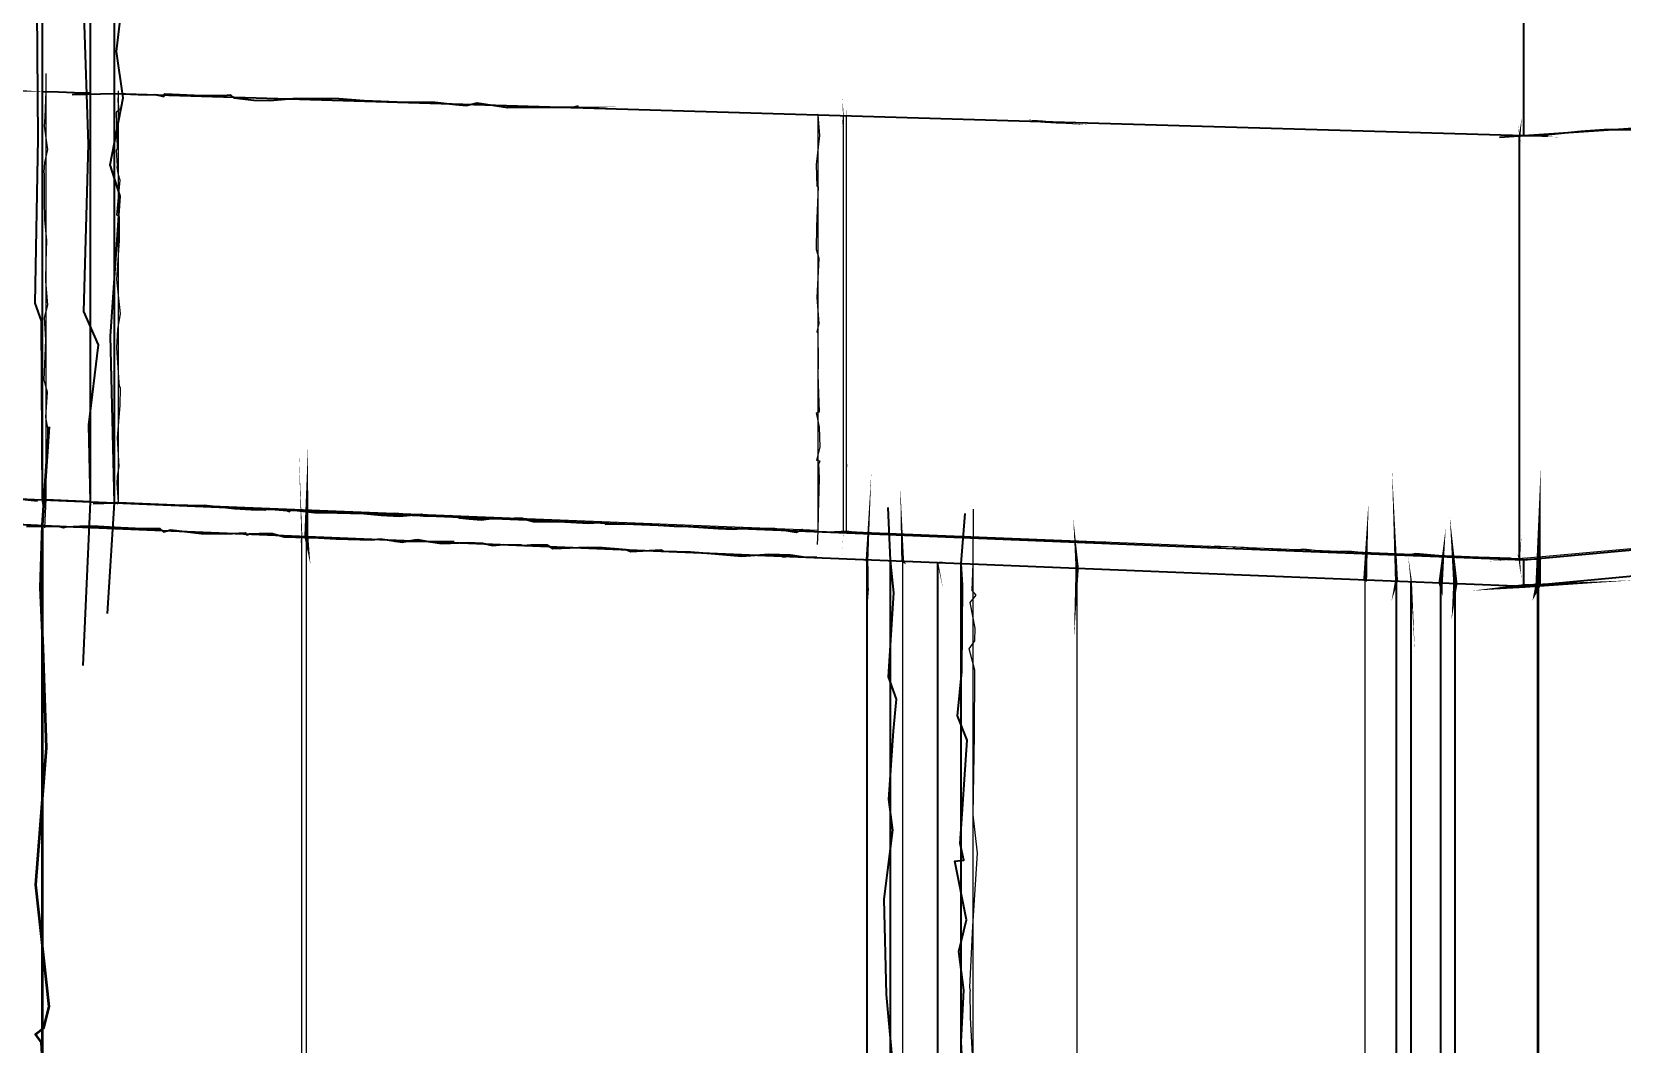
# Model space of a CAD drawing. Header units: inches. Extents: x -877 to 882, y -418 to 410.
# Drawn here: x 281.3 to 439.7, y -305.7 to -204.8 of the extents above; entities that cross this region are included whole.
import ezdxf

# ---------------------------------------------------------------- set-up
doc = ezdxf.new("R2010")
doc.units = ezdxf.units.IN
doc.header["$LTSCALE"] = 0.5
doc.header["$MEASUREMENT"] = 0
doc.layers.get('0').update_dxf_attribs({"lineweight": 18})
for name, color, linetype, lineweight in [('A-Glaz-Curt', 52, 'Continuous', 35), ('A-Glaz-Curt-Unit', 51, 'Continuous', 25), ('A-Wall', 113, 'Continuous', 35)]:
    doc.layers.add(name, color=color, linetype=linetype, lineweight=lineweight)

# ---------------------------------------------------------------- blocks, each defined once
blk = doc.blocks.new('*U12')
at = {"color": 7, "linetype": 'Continuous', "lineweight": -3}
for p, q in [((362.44, -247.71), (362.44, -213.2)), ((362.44, -254.62), (362.44, -247.71)), ((328.56, -253.26), (328.94, -253.28)), ((328.94, -253.28), (359.63, -254.51)), ((363.28, -254.66), (388.61, -255.68)), ((399.55, -256.12), (399.57, -256.12)), ((400.93, -256.17), (404.09, -256.3)), ((368.04, -339.4), (368.04, -257.57)), ((375.07, -339.88), (375.07, -257.86))]:
    blk.add_line(p, q, dxfattribs=at)
at = {"layer": 'A-Glaz-Curt', "color": 143, "linetype": 'Continuous', "lineweight": 35}
for p, q in [((282.37, -251.48), (282.37, 350.66)), ((287.15, -251.68), (287.15, 351.23)), ((289.54, -251.78), (289.54, 351.51)), ((282.37, -210.78), (282.37, -198.65)), ((287.15, -210.93), (287.15, -198.78)), ((289.54, -211), (289.54, -198.85)), ((429.93, -215.19), (429.93, -202.59)), ((282.37, -210.78), (283.96, -210.83)), ((283.96, -210.83), (285.55, -210.88)), ((285.55, -210.88), (287.15, -210.93)), ((287.15, -210.93), (287.15, -210.93)), ((289.54, -211), (335.09, -212.39)), ((335.09, -212.39), (381.88, -213.78)), ((381.88, -213.78), (429.93, -215.19)), ((429.93, -215.19), (463.19, -212.92)), ((429.93, -260.06), (551.23, -248.73)), ((279.99, -251.38), (282.37, -251.48)), ((282.37, -251.48), (282.73, -251.41)), ((282.37, -251.48), (283.96, -251.55)), ((283.96, -251.55), (287.15, -251.68)), ((287.15, -251.68), (289.54, -251.78)), ((289.54, -251.78), (289.94, -251.7)), ((289.55, -251.78), (320.77, -253.07)), ((247.96, -252.54), (283.96, -254.08)), ((320.77, -253.07), (358.41, -254.6)), ((283.96, -254.08), (320.77, -255.62)), ((358.41, -254.6), (396.87, -256.14)), ((429.93, -257.44), (464.04, -254.3)), ((320.77, -255.62), (358.41, -257.18)), ((396.87, -256.14), (429.92, -257.44)), ((358.41, -257.18), (396.87, -258.74)), ((364.49, -385.89), (364.49, -257.43)), ((366.84, -386.06), (366.84, -257.52)), ((371.53, -386.41), (371.53, -257.71)), ((373.88, -386.58), (373.88, -257.81)), ((429.46, -257.32), (429.92, -257.44)), ((429.46, -257.32), (429.92, -257.44)), ((429.92, -260.06), (429.92, -257.44)), ((429.92, -257.44), (429.93, -257.44)), ((429.93, -260.06), (429.93, -257.44)), ((396.87, -258.74), (429.92, -260.06)), ((417.23, -382.6), (417.23, -259.55)), ((418.7, -382.36), (418.7, -259.61)), ((421.63, -381.89), (421.63, -259.73)), ((423.09, -381.65), (423.09, -259.79)), ((429.92, -260.06), (429.93, -260.06))]:
    blk.add_line(p, q, dxfattribs=at)
at = {"layer": 'A-Glaz-Curt-Unit', "color": 141, "linetype": 'Continuous', "lineweight": 25}
for p, q in [((282.73, -251.41), (282.73, -210.79)), ((289.94, -251.71), (289.94, -211.02)), ((429.46, -257.32), (429.46, -215.17)), ((429.5, -257.33), (429.5, -215.17)), ((282.73, -251.41), (287.15, -251.59)), ((289.94, -251.71), (297.92, -252.03)), ((298.39, -252.05), (328.13, -253.24)), ((362.44, -254.62), (399.55, -256.12)), ((429.5, -257.33), (462.33, -254.31)), ((404.09, -256.3), (429.46, -257.32)), ((429.46, -257.32), (429.5, -257.33)), ((385.42, -354.78), (385.42, -258.28)), ((414.11, -350.64), (414.11, -259.43))]:
    blk.add_line(p, q, dxfattribs=at)
at = {"layer": 'A-Glaz-Curt-Unit', "color": 143, "linetype": 'Continuous', "lineweight": 25}
for p, q in [((359.63, -254.6), (359.63, -213.12)), ((362.13, -254.7), (362.13, -213.2)), ((359.63, -254.6), (362.13, -254.7)), ((362.13, -254.7), (362.44, -254.62)), ((308.19, -349.45), (308.19, -255.1)), ((308.64, -349.48), (308.64, -255.11))]:
    blk.add_line(p, q, dxfattribs=at)
at = {"layer": 'A-Wall', "color": 254, "linetype": 'Continuous', "lineweight": 50}
for p, q in [((282.36, -392.73), (282.36, -254.01)), ((431.34, -403.56), (431.34, -259.93))]:
    blk.add_line(p, q, dxfattribs=at)
blk = doc.blocks.new('New Napkin Sketch')
at = {"layer": 'A-Wall', "color": 143, "linetype": 'Continuous', "lineweight": 35}
for p, q in [((282.37, -210.78), (282.37, -198.65)), ((287.15, -210.93), (287.15, -198.78)), ((289.54, -211), (289.54, -198.85)), ((429.93, -215.19), (429.93, -202.59)), ((282.37, -210.78), (283.96, -210.83)), ((283.96, -210.83), (285.55, -210.88)), ((285.55, -210.88), (287.15, -210.93)), ((287.15, -210.93), (287.15, -210.93)), ((279.99, -251.38), (282.37, -251.48)), ((282.37, -251.48), (282.73, -251.41)), ((282.37, -251.48), (283.96, -251.55)), ((283.96, -251.55), (287.15, -251.68)), ((287.15, -251.68), (289.54, -251.78)), ((289.54, -251.78), (289.94, -251.7)), ((429.46, -257.32), (429.92, -257.44)), ((429.46, -257.32), (429.92, -257.44)), ((429.92, -260.06), (429.92, -257.44)), ((429.92, -257.44), (429.93, -257.44)), ((429.93, -260.06), (429.93, -257.44)), ((429.92, -260.06), (429.93, -260.06))]:
    blk.add_line(p, q, dxfattribs=at)
at = {"layer": 'A-Wall', "color": 7, "linetype": 'Continuous', "lineweight": -3}
for p, q in [((362.44, -254.62), (362.44, -247.71)), ((328.56, -253.26), (328.94, -253.28)), ((399.55, -256.12), (399.57, -256.12)), ((400.93, -256.17), (404.09, -256.3))]:
    blk.add_line(p, q, dxfattribs=at)
at = {"layer": 'A-Wall', "color": 141, "linetype": 'Continuous', "lineweight": 25}
for p, q in [((282.73, -251.41), (287.15, -251.59)), ((289.94, -251.71), (297.92, -252.03)), ((429.46, -257.32), (429.5, -257.33))]:
    blk.add_line(p, q, dxfattribs=at)
at = {"layer": 'A-Wall', "color": 143, "linetype": 'Continuous', "lineweight": 25}
for p, q in [((359.63, -254.6), (362.13, -254.7)), ((362.13, -254.7), (362.44, -254.62))]:
    blk.add_line(p, q, dxfattribs=at)
at = {"layer": 'A-Wall', "color": 143, "linetype": 'Continuous', "lineweight": 35, "extrusion": (0, 0, -1)}
for points in [[(-286.42, -267.97), (-287.15, -251.68), (-286.96, -244), (-287.95, -236.03), (-286.49, -232.7), (-286.93, -216.04), (-286.52, -203.17), (-287.83, -198.38), (-286.77, -180.39), (-287.09, -165.19), (-287.7, -158.89), (-286.44, -154.05), (-286.48, -137.77), (-286.93, -132.54), (-286.97, -121.26), (-287.7, -111.25), (-287.21, -105.99), (-286.9, -88.49), (-286.2, -79.42), (-287.7, -66.53), (-286.76, -57.49), (-287.63, -46.97), (-286.29, -39.72)], [(-288.84, -262.8), (-289.54, -251.78), (-289.14, -235.16), (-290.11, -221.21), (-289.1, -218.09), (-290.4, -211.43), (-289.74, -206.8), (-290.48, -200.28)], [(-282.47, -252.02), (-282.37, -251.48), (-282.26, -233.65), (-281.63, -231.89), (-281.91, -215.46), (-281.82, -202.61)], [(-285.32, -211.08), (-289.54, -211), (-292.7, -211.11), (-293.54, -211.08), (-294.21, -211.22), (-294.43, -211.29), (-294.55, -211.01), (-298.2, -211.2), (-300.72, -211.16), (-301.09, -211.13), (-301.41, -211.43), (-303.4, -211.64), (-305.01, -211.68), (-307.68, -211.47), (-311.87, -211.5), (-314.41, -211.69), (-318.52, -211.84), (-321.43, -211.86), (-323.49, -212.08), (-324.6, -212.18), (-325.66, -211.92), (-328.68, -212.38), (-328.76, -212.35), (-332.54, -212.36), (-335.09, -212.39), (-335.76, -212.22)], [(-427.5, -215.34), (-429.93, -215.19), (-432.28, -215.17), (-432.36, -215.06), (-435.58, -214.76), (-437.93, -214.59), (-440.84, -214.58)], [(-279.99, -251.38), (-281.86, -251.56)], [(-287.39, -251.83), (-289.55, -251.78), (-291.41, -251.84), (-293.96, -251.95), (-295.63, -252.01), (-296.55, -251.97), (-297.16, -252.04), (-298.46, -252.01), (-301.47, -252.32), (-303.13, -252.42), (-303.61, -252.44), (-304.49, -252.46), (-304.74, -252.37), (-306.73, -252.53), (-306.96, -252.64), (-307.12, -252.48), (-309.45, -252.75), (-310.2, -252.72), (-311.72, -252.76), (-314.37, -252.85), (-316.08, -253), (-317.92, -253.11), (-320.11, -252.89), (-320.3, -253.07), (-320.77, -253.07), (-322.98, -253.04)], [(-317.43, -252.79), (-320.77, -253.07), (-321.83, -253.06), (-323.08, -253.16), (-323.6, -253.14), (-323.88, -253.26), (-324.85, -253.35), (-326.07, -253.46), (-326.83, -253.36), (-329.33, -253.29), (-329.99, -253.31), (-331.28, -253.63), (-334.4, -253.66), (-336.71, -253.8), (-338.45, -253.7), (-338.44, -253.88), (-341.69, -253.87), (-345.29, -254.11), (-346.71, -254.14), (-349.67, -254.33), (-351.14, -254.38), (-351.96, -254.32), (-355.27, -254.34), (-357.42, -254.71), (-358.03, -254.43), (-358.41, -254.6), (-358.94, -254.6)], [(-366.95, -306.57), (-366.43, -300.74), (-366.2, -291.26), (-367.07, -284.38), (-366.65, -281.31), (-367.14, -274.47), (-367.43, -271.33), (-366.62, -269.1), (-367.15, -260.75), (-366.84, -257.52), (-366.58, -252.22)], [(-373.99, -308.03), (-373.86, -305.46), (-374.14, -300.33), (-373.63, -296.46), (-374.4, -293.32), (-373.25, -287.48), (-374.13, -287.37), (-373.78, -285.72), (-374.47, -275.4), (-373.49, -272.99), (-373.92, -268.61), (-374, -259.94), (-373.88, -257.81), (-374.27, -252.82)], [(-280.78, -254.11), (-283.96, -254.08), (-284.46, -254.23), (-284.71, -254.17), (-286.07, -254.11), (-287.9, -254.11), (-290.17, -254.23), (-292.32, -254.33), (-294.04, -254.33), (-294.41, -254.65), (-295.15, -254.46), (-298.16, -254.84), (-300.62, -254.86), (-302.57, -254.77), (-302.72, -254.96), (-302.99, -254.87), (-303.93, -254.84), (-305.28, -254.82), (-306.44, -255.17), (-309.86, -255.26), (-311.58, -255.37), (-315.16, -255.47), (-316.01, -255.37), (-318.2, -255.68), (-319.44, -255.45), (-319.74, -255.43), (-320.77, -255.62), (-323.38, -255.61)], [(-317.47, -255.58), (-320.77, -255.62), (-322.14, -255.83), (-324.71, -255.71), (-326.19, -255.78), (-327.19, -256.03), (-328.23, -255.92), (-330.02, -255.94), (-330.24, -256.01), (-331, -255.95), (-332.6, -255.97), (-333.2, -256.32), (-336.62, -256.18), (-338.12, -256.23), (-339.74, -256.35), (-340.45, -256.41), (-340.97, -256.63), (-343.98, -256.45), (-344.23, -256.59), (-346.9, -256.66), (-349.36, -256.85), (-352.02, -257.07), (-354.72, -256.87), (-356.86, -256.94), (-358.41, -257.18), (-359.49, -257.19)]]:
    blk.add_lwpolyline(points, dxfattribs=at)
at = {"layer": 'A-Wall', "color": 141, "linetype": 'Continuous', "lineweight": 25, "extrusion": (0, 0, -1)}
for points in [[(-282.58, -254.25), (-282.73, -251.41), (-282.71, -251.23), (-282.58, -250.43), (-282.56, -250.07), (-282.84, -246.84), (-282.9, -244.33), (-282.7, -243.25), (-282.87, -240.75), (-282.54, -239.55), (-282.68, -235.52), (-282.57, -233.31), (-282.88, -232.06), (-282.69, -229.68), (-282.73, -227.72), (-282.79, -225.64), (-282.59, -223.59), (-282.55, -221.59), (-282.57, -218.98), (-282.53, -218.82), (-282.58, -217.86), (-282.9, -216.56), (-282.55, -214.24), (-282.62, -213.34), (-282.73, -210.79), (-282.73, -209.01)], [(-289.81, -251.9), (-289.94, -251.71), (-289.81, -249.86), (-289.83, -249.11), (-290.01, -248.16), (-289.83, -245.28), (-290.1, -242.04), (-290.12, -240.32), (-290.03, -240.16), (-289.99, -239.79), (-289.77, -236.34), (-289.85, -234.48), (-290.13, -232.95), (-289.75, -229.53), (-290.02, -225.64), (-290.04, -223.28), (-289.76, -223.11), (-290.09, -219.61), (-289.92, -219.1), (-289.8, -218.36), (-289.78, -218.3), (-289.84, -218.15), (-289.74, -216.64), (-289.83, -216.51), (-289.73, -212.82), (-290, -212.59), (-289.9, -211.76), (-289.94, -211.02), (-289.94, -210.74)], [(-402.32, -256.25), (-404.09, -256.3), (-404.79, -256.33), (-405.77, -256.41), (-406.49, -256.52), (-408, -256.36), (-409.38, -256.53), (-409.96, -256.6), (-410.04, -256.55), (-411.12, -256.63), (-411.6, -256.6), (-412.75, -256.59), (-414.63, -256.77), (-416.68, -256.92), (-418.22, -256.92), (-418.82, -256.85), (-419.17, -256.79), (-421.4, -256.99), (-421.69, -257.11), (-422.95, -257.06), (-424.35, -257.11), (-426.48, -257.19), (-428.54, -257.24), (-429, -257.4), (-429.31, -257.34), (-429.46, -257.32), (-429.55, -257.2)]]:
    blk.add_lwpolyline(points, dxfattribs=at)
at = {"layer": 'A-Wall', "color": 143, "linetype": 'Continuous', "lineweight": 35, "extrusion": (0, 0, -1)}
for points in [[(-239.26, -209.59, 0, 0.0349, 0), (-242.23, -209.53, 0.0349, 0, 0), (-242.31, -209.53, 0, 0, 0), (-243.16, -209.72, 0, 0, 0), (-244.55, -209.63, 0, 0, 0), (-246.3, -209.52, 0, 0, 0), (-247.21, -209.57, 0, 0, 0), (-247.79, -209.87, 0, 0, 0), (-250.53, -209.83, 0, 0, 0), (-252.15, -209.81, 0, 0, 0), (-254.84, -210.08, 0, 0, 0), (-256.35, -210.08, 0, 0, 0), (-259.9, -209.91, 0, 0, 0), (-262.6, -210.32, 0, 0, 0), (-262.92, -210.01, 0, 0, 0), (-266.35, -210.13, 0, 0, 0), (-266.43, -210.34, 0, 0, 0), (-269.29, -210.29, 0, 0, 0), (-272.04, -210.55, 0, 0, 0), (-274.25, -210.58, 0, 0, 0), (-277.36, -210.44, 0, 0, 0), (-279.74, -210.75, 0, 0.165, 0), (-279.98, -210.71, 0.165, 0, 0), (-282.72, -210.84, 0, 0, 0)], [(-332.74, -212.26, 0, 0.217, 0), (-335.09, -212.39, 0.217, 0, 0), (-339.45, -212.32, 0, 0, 0), (-343.88, -212.73, 0, 0, 0), (-348.16, -213, 0, 0, 0), (-349.92, -212.71, 0, 0, 0), (-351.62, -212.74, 0, 0, 0), (-354.33, -212.79, 0, 0, 0), (-358.78, -213.2, 0, 0, 0), (-362.54, -213.22, 0, 0, 0), (-366.97, -213.23, 0, 0, 0), (-368.21, -213.2, 0, 0, 0), (-369.52, -213.34, 0, 0, 0), (-371.06, -213.54, 0, 0, 0), (-372.9, -213.62, 0, 0, 0), (-373.42, -213.51, 0, 0, 0), (-377.08, -213.84, 0, 0, 0), (-380.54, -213.6, 0, 0.226, 0), (-381.88, -213.78, 0.226, 0, 0), (-383.8, -214.01, 0, 0, 0)], [(-378.49, -213.73, 0, 0.214, 0), (-381.88, -213.78, 0.214, 0, 0), (-386.54, -214.13, 0, 0, 0), (-388.9, -214.12, 0, 0, 0), (-389.28, -213.91, 0, 0, 0), (-393.3, -214.07, 0, 0, 0), (-396.91, -214.35, 0, 0, 0), (-399.84, -214.3, 0, 0, 0), (-403.38, -214.24, 0, 0, 0), (-407.64, -214.35, 0, 0, 0), (-409.51, -214.52, 0, 0, 0), (-410.68, -214.5, 0, 0, 0), (-413.73, -214.95, 0, 0, 0), (-415.64, -214.73, 0, 0, 0), (-420.1, -214.7, 0, 0, 0), (-421.11, -215.04, 0, 0, 0), (-423.63, -215.23, 0, 0, 0), (-426.55, -215.04, 0, 0.152, 0), (-429.93, -215.19, 0.152, 0, 0), (-433.39, -215.35, 0, 0, 0)], [(-416.68, -393.95, 0, 0.303, 0), (-417.23, -382.6, 0.303, 0, 0), (-417.56, -380.55, 0, 0, 0), (-417.08, -373.8, 0, 0, 0), (-417.69, -371.59, 0, 0, 0), (-417.27, -370.71, 0, 0, 0), (-416.93, -366.65, 0, 0, 0), (-417.04, -360.35, 0, 0, 0), (-416.71, -348.1, 0, 0, 0), (-417.51, -347.65, 0, 0, 0), (-416.79, -340.6, 0, 0, 0), (-416.71, -336.75, 0, 0, 0), (-417.34, -325.25, 0, 0, 0), (-417.45, -314.71, 0, 0, 0), (-416.96, -305.41, 0, 0, 0), (-417.63, -302.24, 0, 0, 0), (-416.95, -291.35, 0, 0, 0), (-417.55, -282.41, 0, 0, 0), (-417.05, -277.56, 0, 0, 0), (-416.94, -267.47, 0, 0, 0), (-416.74, -261.55, 0, 0.307, 0), (-417.23, -259.55, 0.307, 0, 0), (-416.78, -248.45, 0, 0, 0)], [(-424.76, -260.52, 0, 0.374, 0), (-429.93, -260.06, 0.374, 0, 0), (-440.8, -259.49, 0, 0, 0), (-451.12, -258.24, 0, 0, 0), (-454.82, -258.26, 0, 0, 0), (-461.13, -257.74, 0, 0, 0), (-462.79, -256.43, 0, 0, 0), (-465.6, -256.25, 0, 0, 0), (-467.6, -257, 0, 0, 0), (-478.58, -254.95, 0, 0, 0), (-486.49, -254.9, 0, 0, 0), (-490.35, -254.12, 0, 0, 0), (-492.99, -254.68, 0, 0, 0), (-501.49, -253.42, 0, 0, 0), (-511.55, -252.03, 0, 0, 0), (-522.5, -251.02, 0, 0, 0), (-524.18, -250.73, 0, 0, 0), (-535.95, -250.34, 0, 0, 0), (-537.33, -250.22, 0, 0, 0), (-546.68, -249.06, 0, 0, 0), (-547.14, -249.71, 0, 0.0383, 0), (-551.23, -248.73, 0.0383, 0, 0), (-553.04, -248.05, 0, 0, 0)], [(-364.08, -397.25, 0, 0.249, 0), (-364.49, -385.89, 0.249, 0, 0), (-364.37, -379.4, 0, 0, 0), (-364.1, -372.6, 0, 0, 0), (-364.33, -370.18, 0, 0, 0), (-363.94, -365.42, 0, 0, 0), (-364.24, -358.93, 0, 0, 0), (-364.52, -348.43, 0, 0, 0), (-365, -341.18, 0, 0, 0), (-363.87, -333.72, 0, 0, 0), (-364.25, -329.09, 0, 0, 0), (-364.81, -326.64, 0, 0, 0), (-364.45, -317.06, 0, 0, 0), (-364.92, -304.87, 0, 0, 0), (-364.78, -302.21, 0, 0, 0), (-364.53, -299.59, 0, 0, 0), (-364.57, -291.65, 0, 0, 0), (-364.67, -286.9, 0, 0, 0), (-363.88, -278.97, 0, 0, 0), (-364.97, -271.57, 0, 0, 0), (-364.69, -261.64, 0, 0.273, 0), (-364.49, -257.43, 0.273, 0, 0), (-364.91, -248.85, 0, 0, 0)], [(-280.86, -253.84, 0, 0, 0), (-281.97, -254.02, 0, 0.143, 0), (-283.96, -254.08, 0.143, 0, 0), (-285.66, -254.28, 0, 0, 0)], [(-423.57, -308.33, 0, 0, 0), (-422.76, -297.62, 0, 0, 0), (-423.01, -285.76, 0, 0, 0), (-423.16, -283.14, 0, 0, 0), (-423.27, -277.86, 0, 0, 0), (-423.66, -268.72, 0, 0, 0), (-422.72, -263.43, 0, 0.433, 0), (-423.09, -259.79, 0.433, 0, 0), (-422.54, -253.16, 0, 0, 0)], [(-354.6, -254.42, 0, 0.136, 0), (-358.41, -254.6, 0.136, 0, 0), (-360.06, -254.73, 0, 0, 0), (-362.9, -254.68, 0, 0, 0), (-365.93, -254.79, 0, 0, 0), (-369.44, -255.03, 0, 0, 0), (-369.74, -255.04, 0, 0, 0), (-371.05, -255.15, 0, 0, 0), (-372.35, -255.21, 0, 0, 0), (-375.13, -255.13, 0, 0, 0), (-377.66, -255.37, 0, 0, 0), (-378.47, -255.46, 0, 0, 0), (-381.08, -255.35, 0, 0, 0), (-384.09, -255.56, 0, 0, 0), (-384.84, -255.47, 0, 0, 0), (-386.14, -255.74, 0, 0, 0), (-386.83, -255.85, 0, 0, 0), (-390.25, -255.7, 0, 0, 0), (-393.24, -255.91, 0, 0, 0), (-396.07, -256.12, 0, 0.181, 0), (-396.87, -256.14, 0.181, 0, 0), (-398.86, -256.35, 0, 0, 0)], [(-422.14, -388.21, 0, 0.518, 0), (-421.63, -381.89, 0.518, 0, 0), (-421.28, -371.8, 0, 0, 0), (-421.36, -367.5, 0, 0, 0), (-421.25, -358.37, 0, 0, 0), (-421.7, -357.25, 0, 0, 0), (-421.88, -350.81, 0, 0, 0), (-421.37, -348.71, 0, 0, 0), (-421.4, -336.69, 0, 0, 0), (-421.49, -324.84, 0, 0, 0), (-422.2, -315.79, 0, 0, 0), (-421.49, -314.68, 0, 0, 0), (-421.98, -314.33, 0, 0, 0), (-421.05, -304.9, 0, 0, 0), (-421.37, -297.37, 0, 0, 0), (-421.87, -290.29, 0, 0, 0), (-421.22, -286.59, 0, 0, 0), (-421.92, -286.1, 0, 0, 0), (-421.66, -275.63, 0, 0, 0), (-422.21, -271.12, 0, 0, 0), (-421.82, -261.06, 0, 0.439, 0), (-421.63, -259.73, 0.439, 0, 0), (-422.13, -254.28, 0, 0, 0)], [(-429.63, -257.55, 0, 0.14, 0), (-429.93, -257.44, 0.14, 0, 0), (-431.7, -257.22, 0, 0, 0), (-432.49, -257.27, 0, 0, 0), (-435.72, -257.02, 0, 0, 0), (-436.47, -256.71, 0, 0, 0), (-436.81, -256.89, 0, 0, 0), (-440.16, -256.54, 0, 0, 0), (-441.5, -256.42, 0, 0, 0), (-444.77, -255.97, 0, 0, 0), (-446.39, -255.85, 0, 0, 0), (-447.22, -255.69, 0, 0, 0), (-447.39, -255.68, 0, 0, 0), (-450.11, -255.58, 0, 0, 0), (-451.38, -255.45, 0, 0, 0), (-453.95, -255.25, 0, 0, 0), (-455.38, -254.93, 0, 0, 0), (-456.37, -255.04, 0, 0, 0), (-457.83, -254.84, 0, 0, 0), (-460.43, -254.58, 0, 0, 0), (-463.74, -254.16, 0, 0.136, 0), (-464.04, -254.3, 0.136, 0, 0), (-466.5, -254.16, 0, 0, 0)], [(-396.74, -256.13, 0, 0.111, 0), (-396.87, -256.14, 0.111, 0, 0), (-399.15, -256.29, 0, 0, 0), (-401.17, -256.32, 0, 0, 0), (-402.72, -256.52, 0, 0, 0), (-403.25, -256.49, 0, 0, 0), (-406.01, -256.58, 0, 0, 0), (-408.23, -256.52, 0, 0, 0), (-409.85, -256.73, 0, 0, 0), (-412.19, -256.66, 0, 0, 0), (-412.2, -256.62, 0, 0, 0), (-414.5, -256.73, 0, 0, 0), (-416.23, -256.77, 0, 0, 0), (-419.08, -256.94, 0, 0, 0), (-420.65, -257, 0, 0, 0), (-422.23, -257.11, 0, 0, 0), (-422.31, -257.12, 0, 0, 0), (-424.25, -257.27, 0, 0, 0), (-427.03, -257.26, 0, 0, 0), (-429.81, -257.35, 0, 0.029, 0), (-429.92, -257.44, 0.029, 0, 0), (-431.78, -257.46, 0, 0, 0)], [(-355.4, -257.23, 0, 0.0235, 0), (-358.41, -257.18, 0.0235, 0, 0), (-360.43, -257.28, 0, 0, 0), (-362.49, -257.27, 0, 0, 0), (-364.17, -257.47, 0, 0, 0), (-365.46, -257.35, 0, 0, 0), (-369.25, -257.62, 0, 0, 0), (-371.75, -257.69, 0, 0, 0), (-375, -258.01, 0, 0, 0), (-375.36, -257.81, 0, 0, 0), (-377.21, -257.99, 0, 0, 0), (-377.98, -257.92, 0, 0, 0), (-380.77, -258.18, 0, 0, 0), (-383.79, -258.25, 0, 0, 0), (-387.34, -258.23, 0, 0, 0), (-389.36, -258.57, 0, 0, 0), (-392.03, -258.63, 0, 0, 0), (-392.74, -258.67, 0, 0, 0), (-396.07, -258.82, 0, 0, 0), (-396.45, -258.7, 0, 0.0179, 0), (-396.87, -258.74, 0.0179, 0, 0), (-398.93, -258.87, 0, 0, 0)], [(-371.59, -389.81, 0, 0.145, 0), (-371.53, -386.41, 0.145, 0, 0), (-371.26, -378.37, 0, 0, 0), (-371.62, -369.29, 0, 0, 0), (-372.02, -366.34, 0, 0, 0), (-372.11, -360.08, 0, 0, 0), (-371.65, -352.94, 0, 0, 0), (-371.99, -347.58, 0, 0, 0), (-371.83, -337.01, 0, 0, 0), (-370.9, -326.46, 0, 0, 0), (-371, -326.32, 0, 0, 0), (-371.45, -324.42, 0, 0, 0), (-371.08, -316.18, 0, 0, 0), (-371.98, -314.09, 0, 0, 0), (-371.83, -305.35, 0, 0, 0), (-371.12, -299.18, 0, 0, 0), (-371.06, -290.78, 0, 0, 0), (-372.12, -281.24, 0, 0, 0), (-371.53, -275.31, 0, 0, 0), (-372.11, -272.7, 0, 0, 0), (-371.35, -260.68, 0, 0, 0), (-372.07, -260.37, 0, 0.112, 0), (-371.53, -257.71, 0.112, 0, 0), (-372.13, -257.62, 0, 0, 0)], [(-418.24, -382.57, 0, 0.305, 0), (-418.7, -382.36, 0.305, 0, 0), (-419.17, -375.97, 0, 0, 0), (-418.38, -367.88, 0, 0, 0), (-418.31, -360.18, 0, 0, 0), (-418.55, -354.45, 0, 0, 0), (-418.54, -353.19, 0, 0, 0), (-418.95, -350.95, 0, 0, 0), (-418.79, -343.6, 0, 0, 0), (-418.45, -340.14, 0, 0, 0), (-418.77, -328.11, 0, 0, 0), (-418.15, -316.5, 0, 0, 0), (-418.9, -311.96, 0, 0, 0), (-418.47, -303.69, 0, 0, 0), (-419.28, -292.66, 0, 0, 0), (-419.16, -288.84, 0, 0, 0), (-418.93, -286.34, 0, 0, 0), (-418.12, -276.79, 0, 0, 0), (-418.45, -274.35, 0, 0, 0), (-418.09, -271.12, 0, 0, 0), (-418.92, -269.16, 0, 0, 0), (-419.06, -266.76, 0, 0.143, 0), (-418.7, -259.61, 0.143, 0, 0), (-418.4, -257.13, 0, 0, 0)], [(-396.14, -258.75, 0, 0.0673, 0), (-396.87, -258.74, 0.0673, 0, 0), (-398.88, -258.91, 0, 0, 0), (-401.56, -259.04, 0, 0, 0), (-404.56, -259.19, 0, 0, 0), (-406.51, -259.18, 0, 0, 0), (-408.84, -259.26, 0, 0, 0), (-411.31, -259.48, 0, 0, 0), (-414.29, -259.27, 0, 0, 0), (-416.39, -259.67, 0, 0, 0), (-418.95, -259.76, 0, 0, 0), (-419.74, -259.59, 0, 0, 0), (-421.42, -259.64, 0, 0, 0), (-424.22, -259.79, 0, 0, 0), (-427, -260.09, 0, 0, 0), (-429.05, -260.01, 0, 0.0823, 0), (-429.92, -260.06, 0.0823, 0, 0), (-430.88, -259.99, 0, 0, 0)]]:
    blk.add_lwpolyline(points, format="xyseb", dxfattribs=at)
at = {"layer": 'A-Wall', "color": 143, "linetype": 'Continuous', "lineweight": 25, "extrusion": (0, 0, -1)}
for points in [[(-362, -257.13, 0, 0.0104, 0), (-362.13, -254.7, 0.0104, 0, 0), (-362.18, -253.24, 0, 0, 0), (-362.08, -249.33, 0, 0, 0), (-361.95, -249, 0, 0, 0), (-362.29, -248.13, 0, 0, 0), (-362.13, -247.66, 0, 0, 0), (-362.19, -247.14, 0, 0, 0), (-362.33, -244.87, 0, 0, 0), (-362.3, -240.85, 0, 0, 0), (-362.12, -239.85, 0, 0, 0), (-362.01, -239.16, 0, 0, 0), (-362.08, -236.07, 0, 0, 0), (-362, -233.22, 0, 0, 0), (-362, -229.52, 0, 0, 0), (-362.13, -226.79, 0, 0, 0), (-362.21, -223.18, 0, 0, 0), (-362.15, -221.7, 0, 0, 0), (-362.03, -221.41, 0, 0, 0), (-362.21, -217.38, 0, 0, 0), (-362.27, -215.47, 0, 0, 0), (-361.97, -214.31, 0, 0.0746, 0), (-362.13, -213.2, 0.0746, 0, 0), (-362.04, -211.45, 0, 0, 0)], [(-308.5, -357.31, 0, 0.282, 0), (-308.19, -349.45, 0.282, 0, 0), (-307.98, -345.26, 0, 0, 0), (-308.54, -342.87, 0, 0, 0), (-308.24, -334.48, 0, 0, 0), (-307.82, -327.25, 0, 0, 0), (-308.04, -321.57, 0, 0, 0), (-307.9, -320.52, 0, 0, 0), (-308.51, -317.38, 0, 0, 0), (-307.9, -315.76, 0, 0, 0), (-307.91, -306.8, 0, 0, 0), (-308.3, -300.07, 0, 0, 0), (-308.55, -297.97, 0, 0, 0), (-308.33, -290.29, 0, 0, 0), (-307.77, -289.85, 0, 0, 0), (-308.27, -289.29, 0, 0, 0), (-307.99, -285.93, 0, 0, 0), (-307.75, -276.55, 0, 0, 0), (-308.27, -271.78, 0, 0, 0), (-307.87, -263.36, 0, 0, 0), (-308.37, -259.27, 0, 0, 0), (-308.03, -255.86, 0, 0.102, 0), (-308.19, -255.1, 0.102, 0, 0), (-307.89, -246.49, 0, 0, 0)], [(-309.03, -306.6, 0, 0, 0), (-308.68, -301.63, 0, 0, 0), (-308.96, -298.92, 0, 0, 0), (-308.94, -295.54, 0, 0, 0), (-308.38, -292.46, 0, 0, 0), (-308.45, -291.53, 0, 0, 0), (-308.96, -282.57, 0, 0, 0), (-308.74, -275.37, 0, 0, 0), (-308.29, -273.05, 0, 0, 0), (-308.77, -265.72, 0, 0, 0), (-308.23, -262.84, 0, 0, 0), (-308.62, -258.34, 0, 0, 0), (-309.04, -257.88, 0, 0.407, 0), (-308.64, -255.11, 0.407, 0, 0), (-308.8, -246.18, 0, 0, 0)]]:
    blk.add_lwpolyline(points, format="xyseb", dxfattribs=at)
blk.add_lwpolyline([(-359.57, -255.92), (-359.63, -254.6), (-359.65, -252.83), (-359.76, -249.34), (-359.7, -247.84), (-359.82, -247.61), (-359.5, -247.57), (-359.82, -246.19), (-359.75, -244.23), (-359.47, -242.79), (-359.77, -242.71), (-359.72, -241.78), (-359.61, -239.01), (-359.65, -237.9), (-359.66, -237.75), (-359.63, -234.88), (-359.51, -234.73), (-359.72, -233.89), (-359.53, -231.31), (-359.73, -227.42), (-359.44, -226.57), (-359.48, -224.21), (-359.64, -220.29), (-359.51, -220.24), (-359.44, -218.05), (-359.8, -215.18), (-359.63, -213.12), (-359.54, -213.1)], dxfattribs=at)
at = {"layer": 'A-Wall', "color": 7, "linetype": 'Continuous', "lineweight": -3, "extrusion": (0, 0, -1)}
for points in [[(-362.53, -248.27, 0, 0.12, 0), (-362.44, -247.71, 0.12, 0, 0), (-362.37, -245.46, 0, 0, 0), (-362.56, -243.57, 0, 0, 0), (-362.58, -240.29, 0, 0, 0), (-362.27, -238.86, 0, 0, 0), (-362.58, -236.37, 0, 0, 0), (-362.5, -233.16, 0, 0, 0), (-362.45, -231.28, 0, 0, 0), (-362.47, -228.39, 0, 0, 0), (-362.58, -225.33, 0, 0, 0), (-362.52, -223.77, 0, 0, 0), (-362.51, -220.43, 0, 0, 0), (-362.54, -217.3, 0, 0, 0), (-362.54, -215.77, 0, 0, 0), (-362.43, -214.87, 0, 0.0471, 0), (-362.44, -213.2, 0.0471, 0, 0), (-362.45, -212.55, 0, 0, 0)], [(-367.85, -306.08, 0, 0, 0), (-367.68, -301.01, 0, 0, 0), (-368.4, -294.57, 0, 0, 0), (-368.17, -290.09, 0, 0, 0), (-368.13, -289.48, 0, 0, 0), (-367.81, -283.37, 0, 0, 0), (-367.7, -277.05, 0, 0, 0), (-367.85, -273.38, 0, 0, 0), (-368.12, -269.72, 0, 0, 0), (-367.79, -267.52, 0, 0, 0), (-367.79, -265.47, 0, 0, 0), (-367.82, -259.15, 0, 0, 0), (-368.38, -257.91, 0, 0.286, 0), (-368.04, -257.57, 0.286, 0, 0), (-367.8, -250.16, 0, 0, 0)], [(-327.7, -253.2, 0, 0.072, 0), (-328.94, -253.28, 0.072, 0, 0), (-330.64, -253.21, 0, 0, 0), (-333.38, -253.52, 0, 0, 0), (-333.74, -253.6, 0, 0, 0), (-336.24, -253.45, 0, 0, 0), (-338.95, -253.63, 0, 0, 0), (-339.83, -253.68, 0, 0, 0), (-340.31, -253.66, 0, 0, 0), (-341.57, -253.79, 0, 0, 0), (-343.25, -253.97, 0, 0, 0), (-345.62, -253.85, 0, 0, 0), (-345.65, -254.06, 0, 0, 0), (-348.68, -253.95, 0, 0, 0), (-351.57, -254.15, 0, 0, 0), (-351.7, -254.05, 0, 0, 0), (-353.08, -254.33, 0, 0, 0), (-355.23, -254.42, 0, 0, 0), (-355.87, -254.25, 0, 0, 0), (-358.17, -254.59, 0, 0, 0), (-358.36, -254.56, 0, 0, 0), (-359.6, -254.62, 0, 0.0211, 0), (-359.63, -254.51, 0.0211, 0, 0), (-360.27, -254.51, 0, 0, 0)], [(-361.76, -254.59, 0, 0.0888, 0), (-363.28, -254.66, 0.0888, 0, 0), (-363.63, -254.64, 0, 0, 0), (-364.02, -254.8, 0, 0, 0), (-366.27, -254.86, 0, 0, 0), (-366.78, -254.77, 0, 0, 0), (-366.9, -254.93, 0, 0, 0), (-369.09, -254.83, 0, 0, 0), (-369.83, -255.04, 0, 0, 0), (-370.43, -254.95, 0, 0, 0), (-371.58, -254.87, 0, 0, 0), (-373.7, -255.12, 0, 0, 0), (-376.23, -255.15, 0, 0, 0), (-377.05, -255.33, 0, 0, 0), (-378.01, -255.29, 0, 0, 0), (-379.87, -255.4, 0, 0, 0), (-382.06, -255.46, 0, 0, 0), (-382.88, -255.42, 0, 0, 0), (-382.98, -255.45, 0, 0, 0), (-383.68, -255.44, 0, 0, 0), (-385.28, -255.66, 0, 0, 0), (-385.97, -255.67, 0, 0, 0), (-387.93, -255.6, 0, 0.0687, 0), (-388.61, -255.68, 0.0687, 0, 0), (-390.39, -255.77, 0, 0, 0)]]:
    blk.add_lwpolyline(points, format="xyseb", dxfattribs=at)
at = {"layer": 'A-Wall', "color": 141, "linetype": 'Continuous', "lineweight": 25, "extrusion": (0, 0, -1)}
for points in [[(-429.69, -259.61, 0, 0.076, 0), (-429.5, -257.33, 0.076, 0, 0), (-429.69, -254.88, 0, 0, 0), (-429.4, -253.62, 0, 0, 0), (-429.49, -250.08, 0, 0, 0), (-429.35, -248.83, 0, 0, 0), (-429.59, -244.64, 0, 0, 0), (-429.62, -243.57, 0, 0, 0), (-429.37, -239.57, 0, 0, 0), (-429.56, -236.07, 0, 0, 0), (-429.53, -234.77, 0, 0, 0), (-429.71, -230.76, 0, 0, 0), (-429.32, -227.63, 0, 0, 0), (-429.57, -226.4, 0, 0, 0), (-429.4, -224.4, 0, 0, 0), (-429.54, -224.22, 0, 0, 0), (-429.61, -222.76, 0, 0, 0), (-429.5, -220.33, 0, 0, 0), (-429.7, -219.04, 0, 0, 0), (-429.44, -217.92, 0, 0.18, 0), (-429.5, -215.17, 0.18, 0, 0), (-429.71, -213.39, 0, 0, 0)], [(-429.56, -258.69, 0, 0.164, 0), (-429.46, -257.32, 0.164, 0, 0), (-429.29, -256.89, 0, 0, 0), (-429.52, -256.42, 0, 0, 0), (-429.56, -254.65, 0, 0, 0), (-429.66, -251.9, 0, 0, 0), (-429.45, -248.3, 0, 0, 0), (-429.33, -246.07, 0, 0, 0), (-429.62, -243.37, 0, 0, 0), (-429.37, -242.23, 0, 0, 0), (-429.27, -241.72, 0, 0, 0), (-429.41, -237.52, 0, 0, 0), (-429.4, -234.66, 0, 0, 0), (-429.58, -234.23, 0, 0, 0), (-429.55, -233.42, 0, 0, 0), (-429.54, -231.21, 0, 0, 0), (-429.5, -227.99, 0, 0, 0), (-429.56, -225.21, 0, 0, 0), (-429.61, -225.05, 0, 0, 0), (-429.64, -223.41, 0, 0, 0), (-429.5, -219.79, 0, 0, 0), (-429.39, -218.42, 0, 0, 0), (-429.67, -216, 0, 0.0426, 0), (-429.46, -215.17, 0.0426, 0, 0), (-429.35, -213.97, 0, 0, 0)], [(-247.02, -249.87, 0, 0.0874, 0), (-249.51, -249.95, 0.0874, 0, 0), (-249.86, -250.04, 0, 0, 0), (-251.38, -249.9, 0, 0, 0), (-252.17, -250.1, 0, 0, 0), (-252.7, -250.09, 0, 0, 0), (-254.34, -250.12, 0, 0, 0), (-255.85, -250.22, 0, 0, 0), (-258.51, -250.24, 0, 0, 0), (-259.8, -250.26, 0, 0, 0), (-261.61, -250.59, 0, 0, 0), (-264.6, -250.6, 0, 0, 0), (-266.83, -250.68, 0, 0, 0), (-269.25, -250.73, 0, 0, 0), (-271.76, -250.94, 0, 0, 0), (-272.48, -251.04, 0, 0, 0), (-274.45, -251.02, 0, 0, 0), (-276.42, -251.13, 0, 0, 0), (-277.22, -251.06, 0, 0, 0), (-278.64, -251.29, 0, 0.026, 0), (-279.99, -251.29, 0.026, 0, 0), (-282.15, -251.3, 0, 0, 0)], [(-414.05, -311.13, 0, 0, 0), (-414.16, -302.39, 0, 0, 0), (-414.47, -301.54, 0, 0, 0), (-414.44, -294.22, 0, 0, 0), (-414.08, -289.09, 0, 0, 0), (-413.96, -282.54, 0, 0, 0), (-414.34, -278.21, 0, 0, 0), (-414.45, -275, 0, 0, 0), (-413.76, -274.91, 0, 0, 0), (-414.56, -268.1, 0, 0, 0), (-414.07, -265.08, 0, 0, 0), (-414.11, -262.46, 0, 0, 0), (-413.9, -259.53, 0, 0.389, 0), (-414.11, -259.43, 0.389, 0, 0), (-414.44, -251.66, 0, 0, 0)], [(-296.59, -251.95, 0, 0.0833, 0), (-298.39, -252.05, 0.0833, 0, 0), (-298.44, -252.18, 0, 0, 0), (-301.27, -252.06, 0, 0, 0), (-301.72, -252.1, 0, 0, 0), (-302.25, -252.27, 0, 0, 0), (-302.97, -252.2, 0, 0, 0), (-303.48, -252.26, 0, 0, 0), (-303.93, -252.35, 0, 0, 0), (-306.02, -252.37, 0, 0, 0), (-307.6, -252.48, 0, 0, 0), (-308.9, -252.44, 0, 0, 0), (-309.73, -252.59, 0, 0, 0), (-311.1, -252.57, 0, 0, 0), (-311.65, -252.64, 0, 0, 0), (-312.37, -252.53, 0, 0, 0), (-315.33, -252.67, 0, 0, 0), (-317.24, -252.77, 0, 0, 0), (-319.5, -252.89, 0, 0, 0), (-322.38, -253.01, 0, 0, 0), (-324.25, -253.06, 0, 0, 0), (-326.15, -253.24, 0, 0.0097, 0), (-328.13, -253.24, 0.0097, 0, 0), (-328.45, -253.27, 0, 0, 0)], [(-385.85, -361.62, 0, 0.381, 0), (-385.42, -354.78, 0.381, 0, 0), (-385.59, -346.96, 0, 0, 0), (-385.55, -342.26, 0, 0, 0), (-385.84, -335.57, 0, 0, 0), (-385.6, -329.86, 0, 0, 0), (-385.56, -329.44, 0, 0, 0), (-385.75, -321.63, 0, 0, 0), (-385.14, -313.79, 0, 0, 0), (-385.52, -310.06, 0, 0, 0), (-385.11, -307.73, 0, 0, 0), (-385.42, -307.7, 0, 0, 0), (-384.95, -298.26, 0, 0, 0), (-385.32, -297.63, 0, 0, 0), (-385.76, -289.13, 0, 0, 0), (-385.15, -287.32, 0, 0, 0), (-385.75, -280.91, 0, 0, 0), (-385.67, -278, 0, 0, 0), (-385.86, -277.47, 0, 0, 0), (-385.7, -274.93, 0, 0, 0), (-385.74, -269.1, 0, 0, 0), (-385.1, -265.2, 0, 0.333, 0), (-385.42, -258.28, 0.333, 0, 0), (-385.04, -253.36, 0, 0, 0)], [(-359.37, -254.69, 0, 0.176, 0), (-362.44, -254.62, 0.176, 0, 0), (-365.26, -254.87, 0, 0, 0), (-368.92, -254.97, 0, 0, 0), (-369.43, -255.09, 0, 0, 0), (-371.14, -254.79, 0, 0, 0), (-371.57, -255.08, 0, 0, 0), (-373.74, -255.04, 0, 0, 0), (-374.54, -254.95, 0, 0, 0), (-378.04, -255.15, 0, 0, 0), (-378.58, -255.15, 0, 0, 0), (-381.1, -255.27, 0, 0, 0), (-381.28, -255.36, 0, 0, 0), (-383.29, -255.56, 0, 0, 0), (-383.79, -255.65, 0, 0, 0), (-385.03, -255.61, 0, 0, 0), (-388.01, -255.83, 0, 0, 0), (-391.12, -255.79, 0, 0, 0), (-392.96, -255.7, 0, 0, 0), (-396.63, -255.92, 0, 0, 0), (-397.66, -255.96, 0, 0, 0), (-399.02, -256.01, 0, 0.141, 0), (-399.55, -256.12, 0.141, 0, 0), (-402.21, -256.16, 0, 0, 0)], [(-426.29, -257.61, 0, 0.114, 0), (-429.5, -257.33, 0.114, 0, 0), (-430.17, -257.2, 0, 0, 0), (-431.92, -257.15, 0, 0, 0), (-433.32, -257.01, 0, 0, 0), (-436.29, -256.82, 0, 0, 0), (-437.85, -256.45, 0, 0, 0), (-439.68, -256.48, 0, 0, 0), (-441.49, -256.37, 0, 0, 0), (-444.38, -255.82, 0, 0, 0), (-446.84, -255.74, 0, 0, 0), (-447.36, -255.55, 0, 0, 0), (-447.84, -255.55, 0, 0, 0), (-451, -255.21, 0, 0, 0), (-453.28, -255.16, 0, 0, 0), (-454.65, -255.12, 0, 0, 0), (-455.2, -254.85, 0, 0, 0), (-457.16, -254.82, 0, 0, 0), (-457.82, -254.7, 0, 0, 0), (-458.39, -254.53, 0, 0, 0), (-459.41, -254.71, 0, 0, 0), (-462.27, -254.33, 0, 0.072, 0), (-462.33, -254.31, 0.072, 0, 0), (-464.61, -254.05, 0, 0, 0)]]:
    blk.add_lwpolyline(points, format="xyseb", dxfattribs=at)
at = {"layer": 'A-Wall', "color": 254, "linetype": 'Continuous', "lineweight": 50, "extrusion": (0, 0, -1)}
blk.add_lwpolyline([(-282.63, -312.01), (-282.27, -305.54), (-281.67, -304.7), (-282.5, -304.08), (-283.03, -301.96), (-281.68, -289.82), (-282.75, -276.19), (-282.41, -266.25), (-282.17, -260.22), (-282.36, -254.01), (-283.01, -244.19)], dxfattribs=at)
blk.add_lwpolyline([(-430.67, -406.56, 0, 0.214, 0), (-431.34, -403.56, 0.214, 0, 0), (-430.69, -392.15, 0, 0, 0), (-431.16, -388.93, 0, 0, 0), (-431.24, -375.62, 0, 0, 0), (-431.39, -370.77, 0, 0, 0), (-431.32, -360.2, 0, 0, 0), (-431.12, -356.25, 0, 0, 0), (-430.77, -353.28, 0, 0, 0), (-430.93, -352.89, 0, 0, 0), (-430.95, -347.76, 0, 0, 0), (-431.15, -338.57, 0, 0, 0), (-431.78, -330.11, 0, 0, 0), (-432.02, -320.95, 0, 0, 0), (-431.83, -310.09, 0, 0, 0), (-431.45, -297.67, 0, 0, 0), (-431.63, -283.73, 0, 0, 0), (-431.4, -283.44, 0, 0, 0), (-430.99, -273.53, 0, 0, 0), (-430.65, -263.82, 0, 0, 0), (-431.92, -262.25, 0, 0, 0), (-430.77, -261.52, 0, 0.545, 0), (-431.34, -259.93, 0.545, 0, 0), (-431.59, -248.21, 0, 0, 0)], format="xyseb", dxfattribs=at)
at = {"layer": 'A-Wall', "color": 7, "linetype": 'Continuous', "lineweight": -3, "extrusion": (0, 0, -1)}
blk.add_lwpolyline([(-375.12, -309.26), (-374.8, -303.06), (-374.75, -300.45), (-374.78, -300.38), (-374.74, -300.04), (-375.03, -293.96), (-375.48, -286.66), (-375.05, -282.86), (-375.21, -274.86), (-375.23, -268.44), (-374.67, -266.33), (-375.23, -265.53), (-375.27, -264.27), (-374.77, -261.71), (-375.36, -260.96), (-374.95, -260.52), (-375.07, -257.86), (-375.11, -252.41)], dxfattribs=at)

msp = doc.modelspace()

# ---------------------------------------------------------------- block references
msp.add_blockref('New Napkin Sketch', (0, 0))
at = {"color": 7, "linetype": 'Continuous', "lineweight": -3}
msp.add_blockref('*U12', (0, 0), dxfattribs=at)

doc.saveas('drawing.dxf')
